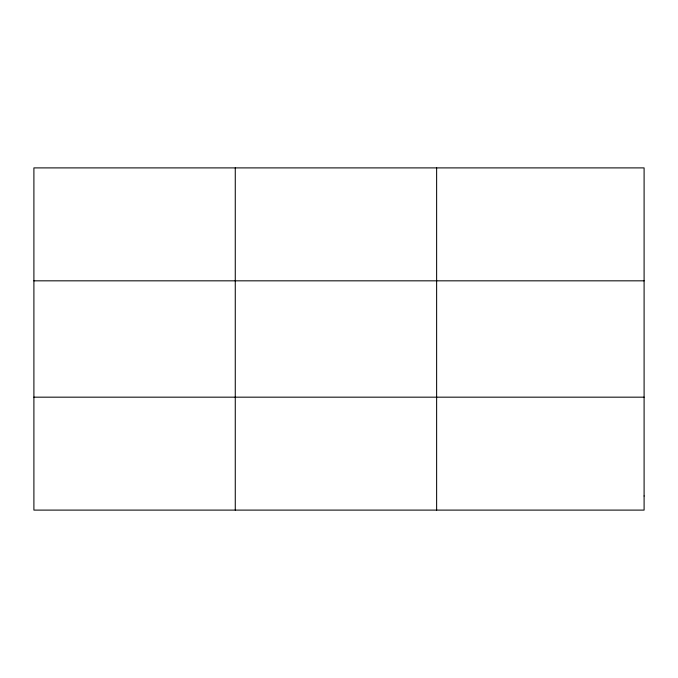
<?xml version="1.0" encoding="UTF-8"?>
<svg xmlns="http://www.w3.org/2000/svg" width="678" height="678" viewBox="0 0 678 678"><rect width="100%" height="100%" fill="white"/><g stroke="black" fill="none" stroke-linecap="round" stroke-linejoin="round"><path stroke-width="1.02" d="M235.266 510.102L235.266 167.898M436.632 510.102L436.632 167.898M33.9 280.828L644.1 280.828M33.9 397.172L644.1 397.172M644.1 495.982L644.1 510.102L33.9 510.102L33.9 167.898L644.1 167.898L644.1 495.982"/></g></svg>
